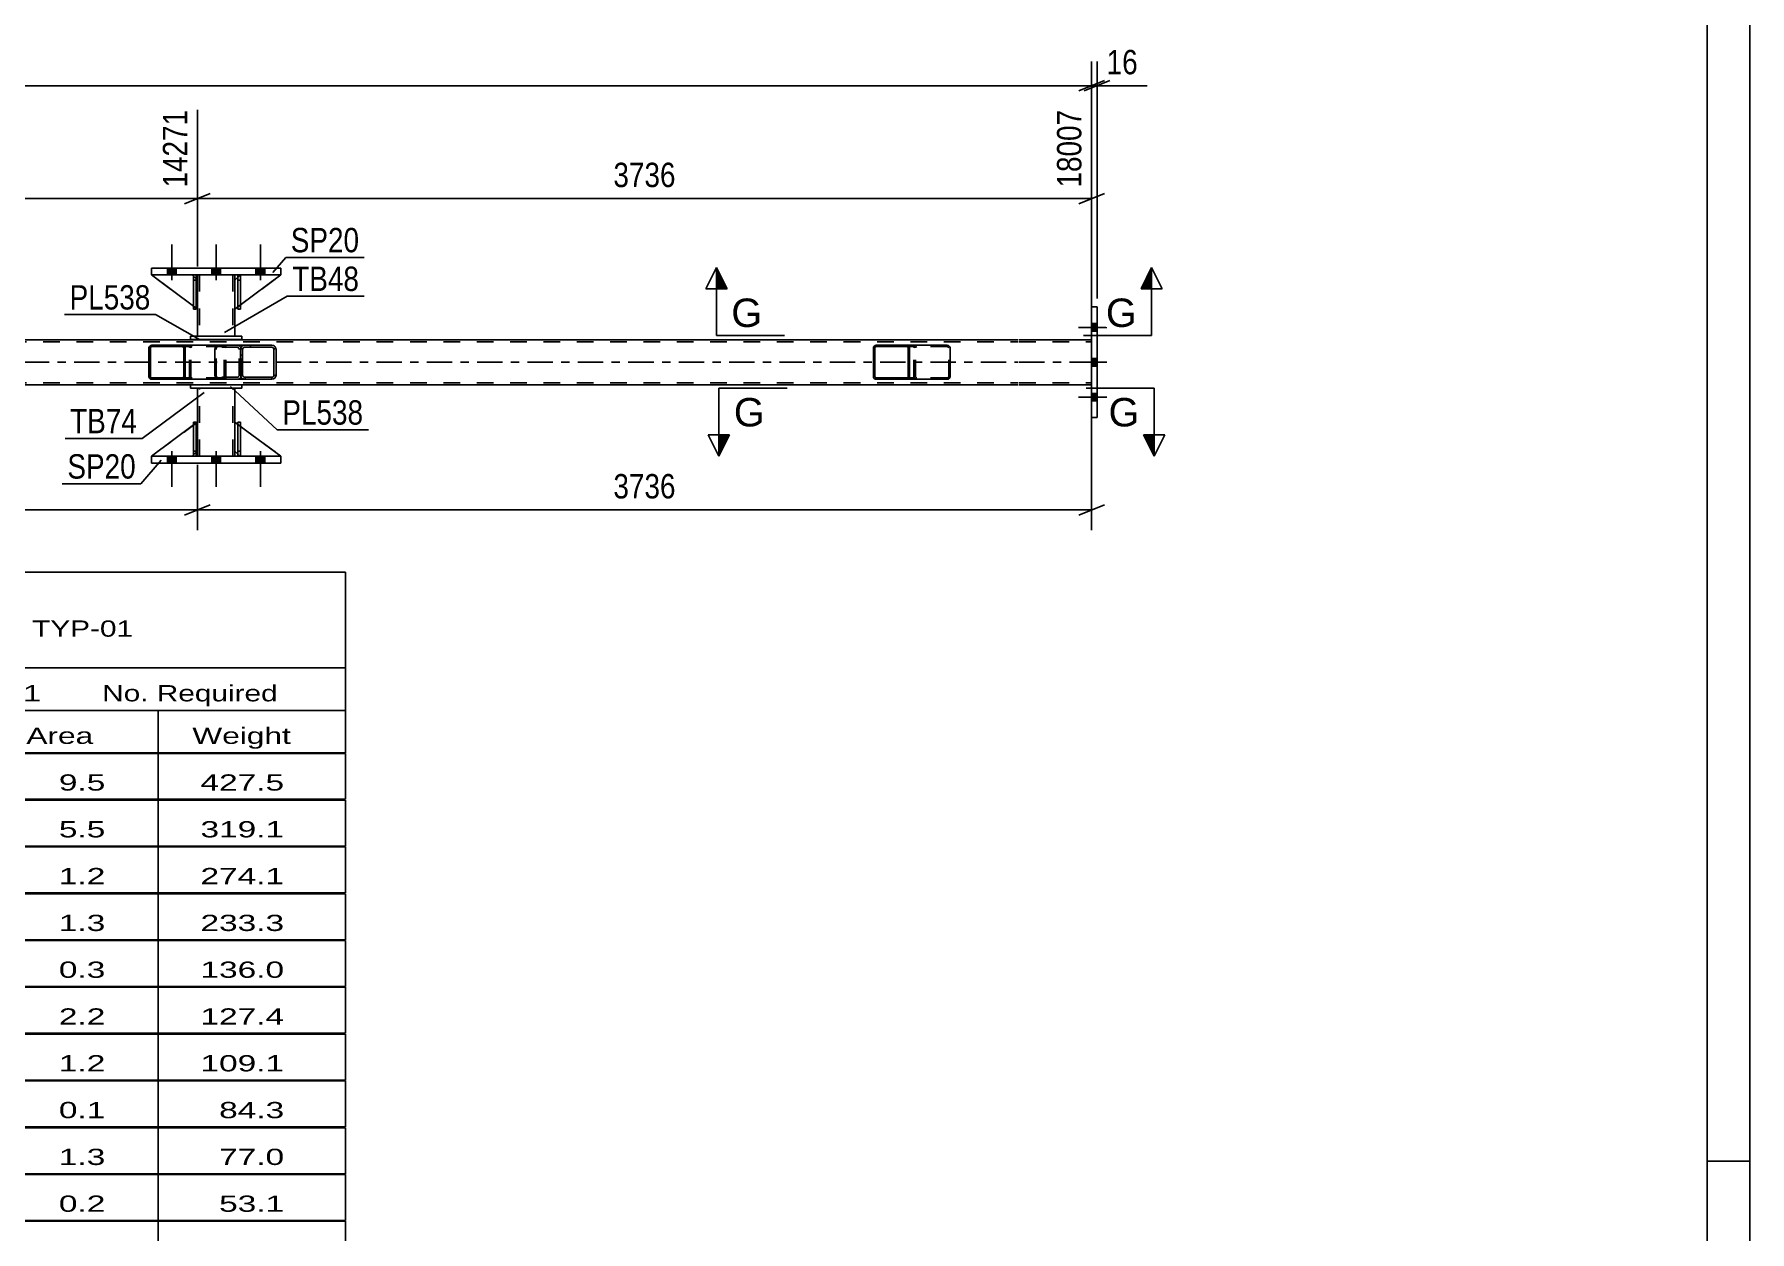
# Model space of a CAD drawing. Header units: millimetres. Extents: x -598 to 243, y -441 to 153.
# Drawn here: x 41.5 to 243, y -300.3 to -159.6 of the extents above; entities that cross this region are included whole.
import ezdxf

# ---------------------------------------------------------------- set-up
doc = ezdxf.new("R2010")
doc.units = ezdxf.units.MM
doc.linetypes.add('DXK_LINE_DOT2', pattern=[3.9198, 1.9599, -1.9599])
doc.linetypes.add('DXK_LINE_DOT3', pattern=[5.9187, 2.979, -0.9799, 0.9799, -0.9799])
doc.styles.add('Arial', font='ARIAL.TTF', dxfattribs={"height": 0.2})
doc.styles.add('Arial Narrow', font='ARIALN.TTF', dxfattribs={"height": 0.2})

# ---------------------------------------------------------------- blocks, each defined once
blk = doc.blocks.new('Unknown-318889849-1133')
at = {"color": 5, "linetype": 'Continuous'}
for p, q in [((243.02, -441.01), (243.02, 152.99)), ((238.02, -436.01), (238.02, 147.99)), ((243.02, -292.01), (238.02, -292.01))]:
    blk.add_line(p, q, dxfattribs=at)
blk = doc.blocks.new('Bolt-318889849-4606 - 4537')
at = {"linetype": 'Continuous'}
for points in [[(58.14, -209.14), (57.1, -209.14), (57.1, -209.94), (58.14, -209.94)], [(58.14, -209.14), (57.1, -209.14), (57.1, -209.94), (58.14, -209.94)], [(58.14, -209.14), (57.1, -209.14), (57.1, -209.94), (58.14, -209.94)], [(63.34, -209.14), (62.3, -209.14), (62.3, -209.94), (63.34, -209.94)], [(63.34, -209.14), (62.3, -209.14), (62.3, -209.94), (63.34, -209.94)], [(68.54, -209.14), (67.5, -209.14), (67.5, -209.94), (68.54, -209.94)], [(68.54, -209.14), (67.5, -209.14), (67.5, -209.94), (68.54, -209.94)], [(68.54, -209.14), (67.5, -209.14), (67.5, -209.94), (68.54, -209.94)]]:
    blk.add_hatch(color=1, dxfattribs=at).paths.add_polyline_path(points)
at = {"color": 1, "linetype": 'Continuous'}
for p, q in [((57.1, -209.14), (57.1, -209.94)), ((57.1, -209.14), (57.1, -209.94)), ((57.1, -209.14), (57.1, -209.94)), ((57.62, -208.54), (57.62, -212.74)), ((57.62, -208.54), (57.62, -212.74)), ((57.62, -208.54), (57.62, -212.74)), ((58.14, -209.14), (58.14, -209.94)), ((58.14, -209.14), (58.14, -209.94)), ((58.14, -209.14), (58.14, -209.94)), ((62.3, -209.14), (62.3, -209.94)), ((62.3, -209.14), (62.3, -209.94)), ((62.82, -208.54), (62.82, -212.74)), ((62.82, -208.54), (62.82, -212.74)), ((63.34, -209.14), (63.34, -209.94)), ((63.34, -209.14), (63.34, -209.94)), ((67.5, -209.14), (67.5, -209.94)), ((67.5, -209.14), (67.5, -209.94)), ((67.5, -209.14), (67.5, -209.94)), ((68.02, -208.54), (68.02, -212.74)), ((68.02, -208.54), (68.02, -212.74)), ((68.02, -208.54), (68.02, -212.74)), ((68.54, -209.14), (68.54, -209.94)), ((68.54, -209.14), (68.54, -209.94)), ((68.54, -209.14), (68.54, -209.94))]:
    blk.add_line(p, q, dxfattribs=at)
blk = doc.blocks.new('Part-318889849-4748 - 4537')
at = {"color": 7, "linetype": 'DXK_LINE_DOT2'}
for p, q in [((60.17, -205.14), (60.49, -205.14)), ((60.17, -208.54), (60.17, -205.14)), ((60.17, -205.14), (60.17, -209.14)), ((60.49, -205.14), (60.49, -208.54)), ((60.49, -209.14), (60.49, -205.23)), ((60.49, -208.54), (60.17, -208.54)), ((60.17, -209.14), (60.17, -208.54)), ((60.49, -209.14), (60.17, -209.14)), ((60.49, -208.54), (60.49, -209.14)), ((60.49, -209.14), (60.49, -209.14))]:
    blk.add_line(p, q, dxfattribs=at)
blk = doc.blocks.new('Part-318889849-4711 - 4537')
at = {"color": 7, "linetype": 'DXK_LINE_DOT2'}
for p, q in [((65.37, -188.44), (65.37, -187.84)), ((65.37, -187.84), (65.37, -187.84)), ((65.37, -187.84), (65.37, -191.84)), ((65.69, -187.84), (65.37, -187.84)), ((65.37, -191.84), (65.37, -188.44)), ((65.37, -188.44), (65.69, -188.44)), ((65.69, -188.44), (65.69, -187.84)), ((65.69, -191.84), (65.69, -187.84)), ((65.69, -188.44), (65.69, -191.84)), ((65.37, -191.84), (65.69, -191.84))]:
    blk.add_line(p, q, dxfattribs=at)
blk = doc.blocks.new('Part-318889849-4666 - 4537')
at = {"color": 7, "linetype": 'DXK_LINE_DOT2'}
for p, q in [((65.02, -208.54), (65.02, -205.14)), ((65.02, -205.14), (70.42, -209.14)), ((65.62, -209.14), (65.02, -208.54)), ((70.42, -209.14), (65.62, -209.14))]:
    blk.add_line(p, q, dxfattribs=at)
blk = doc.blocks.new('Bolt-318889849-4607 - 4537')
at = {"linetype": 'Continuous'}
for points in [[(57.1, -187.84), (58.14, -187.84), (58.14, -187.04), (57.1, -187.04)], [(57.1, -187.84), (58.14, -187.84), (58.14, -187.04), (57.1, -187.04)], [(57.1, -187.84), (58.14, -187.84), (58.14, -187.04), (57.1, -187.04)], [(62.3, -187.84), (63.34, -187.84), (63.34, -187.04), (62.3, -187.04)], [(62.3, -187.84), (63.34, -187.84), (63.34, -187.04), (62.3, -187.04)], [(67.5, -187.84), (68.54, -187.84), (68.54, -187.04), (67.5, -187.04)], [(67.5, -187.84), (68.54, -187.84), (68.54, -187.04), (67.5, -187.04)], [(67.5, -187.84), (68.54, -187.84), (68.54, -187.04), (67.5, -187.04)]]:
    blk.add_hatch(color=1, dxfattribs=at).paths.add_polyline_path(points)
at = {"color": 1, "linetype": 'Continuous'}
for p, q in [((57.62, -188.44), (57.62, -184.24)), ((57.62, -188.44), (57.62, -184.24)), ((57.62, -188.44), (57.62, -184.24)), ((62.82, -188.44), (62.82, -184.24)), ((62.82, -188.44), (62.82, -184.24)), ((68.02, -188.44), (68.02, -184.24)), ((68.02, -188.44), (68.02, -184.24)), ((68.02, -188.44), (68.02, -184.24)), ((57.1, -187.84), (57.1, -187.04)), ((57.1, -187.84), (57.1, -187.04)), ((57.1, -187.84), (57.1, -187.04)), ((58.14, -187.84), (58.14, -187.04)), ((58.14, -187.84), (58.14, -187.04)), ((58.14, -187.84), (58.14, -187.04)), ((62.3, -187.84), (62.3, -187.04)), ((62.3, -187.84), (62.3, -187.04)), ((63.34, -187.84), (63.34, -187.04)), ((63.34, -187.84), (63.34, -187.04)), ((67.5, -187.84), (67.5, -187.04)), ((67.5, -187.84), (67.5, -187.04)), ((67.5, -187.84), (67.5, -187.04)), ((68.54, -187.84), (68.54, -187.04)), ((68.54, -187.84), (68.54, -187.04)), ((68.54, -187.84), (68.54, -187.04))]:
    blk.add_line(p, q, dxfattribs=at)
blk = doc.blocks.new('Part-318889849-4673 - 4537')
at = {"color": 7, "linetype": 'DXK_LINE_DOT2'}
for p, q in [((65.69, -205.14), (65.37, -205.14)), ((65.37, -208.54), (65.37, -205.14)), ((65.37, -205.14), (65.37, -209.14)), ((65.69, -205.14), (65.69, -208.54)), ((65.69, -209.14), (65.69, -205.14)), ((65.69, -208.54), (65.37, -208.54)), ((65.37, -209.14), (65.37, -208.54)), ((65.69, -209.14), (65.37, -209.14)), ((65.69, -208.54), (65.69, -209.14)), ((65.69, -209.14), (65.69, -209.14))]:
    blk.add_line(p, q, dxfattribs=at)
blk = doc.blocks.new('Bolt-318889849-4612 - 4537')
at = {"linetype": 'Continuous'}
for points in [[(166.33, -194.44), (166.33, -193.56), (165.69, -193.56), (165.69, -194.44)], [(166.33, -194.44), (166.33, -193.56), (165.69, -193.56), (165.69, -194.44)], [(166.33, -194.44), (166.33, -193.56), (165.69, -193.56), (165.69, -194.44)], [(166.33, -198.54), (166.33, -197.66), (165.69, -197.66), (165.69, -198.54)], [(166.33, -198.54), (166.33, -197.66), (165.69, -197.66), (165.69, -198.54)], [(166.33, -202.64), (166.33, -201.76), (165.69, -201.76), (165.69, -202.64)], [(166.33, -202.64), (166.33, -201.76), (165.69, -201.76), (165.69, -202.64)], [(166.33, -202.64), (166.33, -201.76), (165.69, -201.76), (165.69, -202.64)]]:
    blk.add_hatch(color=1, dxfattribs=at).paths.add_polyline_path(points)
at = {"color": 1, "linetype": 'Continuous'}
for p, q in [((167.49, -194), (164.17, -194)), ((167.49, -194), (164.17, -194)), ((167.49, -194), (164.17, -194)), ((166.33, -193.56), (165.69, -193.56)), ((166.33, -193.56), (165.69, -193.56)), ((166.33, -193.56), (165.69, -193.56)), ((166.33, -194.44), (165.69, -194.44)), ((166.33, -194.44), (165.69, -194.44)), ((166.33, -194.44), (165.69, -194.44)), ((167.49, -198.1), (164.17, -198.1)), ((167.49, -198.1), (164.17, -198.1)), ((166.33, -197.66), (165.69, -197.66)), ((166.33, -197.66), (165.69, -197.66)), ((166.33, -198.54), (165.69, -198.54)), ((166.33, -198.54), (165.69, -198.54)), ((167.49, -202.2), (164.17, -202.2)), ((167.49, -202.2), (164.17, -202.2)), ((167.49, -202.2), (164.17, -202.2)), ((166.33, -201.76), (165.69, -201.76)), ((166.33, -201.76), (165.69, -201.76)), ((166.33, -201.76), (165.69, -201.76)), ((166.33, -202.64), (165.69, -202.64)), ((166.33, -202.64), (165.69, -202.64)), ((166.33, -202.64), (165.69, -202.64))]:
    blk.add_line(p, q, dxfattribs=at)
blk = doc.blocks.new('Part-318889849-4617 - 4537')
at = {"color": 2, "linetype": 'Continuous'}
for p, q in [((-510.21, -195.46), (157.07, -195.46)), ((157.17, -195.46), (165.69, -195.46)), ((-104.45, -200.74), (59.82, -200.74)), ((157.07, -200.74), (65.82, -200.74)), ((165.69, -200.74), (157.17, -200.74))]:
    blk.add_line(p, q, dxfattribs=at)
at = {"color": 7, "linetype": 'DXK_LINE_DOT2'}
for p, q in [((165.69, -195.46), (165.69, -200.74)), ((-510.21, -195.7), (157.07, -195.7)), ((157.17, -195.7), (165.69, -195.7)), ((-510.21, -200.5), (157.07, -200.5)), ((157.07, -200.74), (59.82, -200.74)), ((59.82, -200.74), (65.82, -200.74)), ((157.17, -200.5), (165.69, -200.5)), ((165.69, -200.74), (157.17, -200.74))]:
    blk.add_line(p, q, dxfattribs=at)
at = {"color": 7, "linetype": 'DXK_LINE_DOT3'}
for p, q in [((-510.21, -198.1), (157.07, -198.1)), ((157.17, -198.1), (165.69, -198.1))]:
    blk.add_line(p, q, dxfattribs=at)
blk = doc.blocks.new('Part-318889849-4746 - 4537')
at = {"color": 2, "linetype": 'Continuous'}
for p, q in [((60.17, -209.14), (60.17, -205.14)), ((60.17, -205.14), (60.49, -205.14)), ((60.49, -209.14), (60.49, -205.14)), ((60.17, -209.14), (60.17, -209.14)), ((60.49, -209.14), (60.17, -209.14))]:
    blk.add_line(p, q, dxfattribs=at)
at = {"color": 7, "linetype": 'DXK_LINE_DOT2'}
for p, q in [((60.17, -205.14), (60.17, -208.54)), ((60.49, -208.54), (60.49, -205.14)), ((60.17, -208.54), (60.17, -209.14)), ((60.17, -208.54), (60.49, -208.54)), ((60.49, -209.14), (60.49, -208.54)), ((60.49, -209.14), (60.49, -209.14))]:
    blk.add_line(p, q, dxfattribs=at)
blk = doc.blocks.new('Part-318889849-4660 - 4537')
at = {"color": 2, "linetype": 'Continuous'}
for p, q in [((55.22, -209.94), (55.22, -209.14)), ((70.42, -209.14), (55.22, -209.14)), ((70.42, -209.94), (70.42, -209.14)), ((55.22, -209.94), (70.42, -209.94))]:
    blk.add_line(p, q, dxfattribs=at)
at = {"color": 7, "linetype": 'DXK_LINE_DOT2'}
for p, q in [((55.22, -209.94), (55.22, -209.14)), ((70.42, -209.94), (70.42, -209.14))]:
    blk.add_line(p, q, dxfattribs=at)
blk = doc.blocks.new('Part-318889849-4665 - 4537')
at = {"color": 2, "linetype": 'Continuous'}
for p, q in [((55.22, -187.84), (55.22, -187.04)), ((70.42, -187.04), (55.22, -187.04)), ((70.42, -187.84), (70.42, -187.04)), ((70.42, -187.84), (55.22, -187.84))]:
    blk.add_line(p, q, dxfattribs=at)
at = {"color": 7, "linetype": 'DXK_LINE_DOT2'}
for p, q in [((55.22, -187.84), (55.22, -187.04)), ((70.42, -187.84), (70.42, -187.04))]:
    blk.add_line(p, q, dxfattribs=at)
blk = doc.blocks.new('Part-318889849-4731 - 4537')
at = {"color": 2, "linetype": 'Continuous'}
for p, q in [((65.82, -195.04), (59.82, -195.04)), ((59.82, -195.04), (59.82, -195.44)), ((65.82, -195.44), (59.82, -195.44)), ((65.82, -195.04), (65.82, -195.44))]:
    blk.add_line(p, q, dxfattribs=at)
blk = doc.blocks.new('Part-318889849-4667 - 4537')
at = {"color": 2, "linetype": 'Continuous'}
for p, q in [((65.02, -208.54), (65.02, -205.14)), ((65.37, -205.4), (65.02, -205.14)), ((70.42, -209.14), (65.69, -205.64)), ((65.37, -208.89), (65.02, -208.54))]:
    blk.add_line(p, q, dxfattribs=at)
at = {"color": 7, "linetype": 'DXK_LINE_DOT2'}
for p, q in [((65.69, -205.64), (65.37, -205.4)), ((65.62, -209.14), (65.37, -208.89)), ((70.42, -209.14), (65.62, -209.14)), ((70.42, -209.14), (70.42, -209.14)), ((70.42, -209.14), (70.42, -209.14))]:
    blk.add_line(p, q, dxfattribs=at)
blk = doc.blocks.new('Part-318889849-4668 - 4537')
at = {"color": 7, "linetype": 'DXK_LINE_DOT2'}
for p, q in [((60.62, -205.14), (55.22, -209.14)), ((60.62, -208.54), (60.62, -205.14)), ((60.62, -205.14), (60.62, -208.54)), ((55.22, -209.14), (60.02, -209.14)), ((60.02, -209.14), (60.62, -208.54)), ((60.62, -208.54), (60.02, -209.14)), ((60.62, -208.54), (60.62, -208.54))]:
    blk.add_line(p, q, dxfattribs=at)
blk = doc.blocks.new('Part-318889849-4669 - 4537')
at = {"color": 2, "linetype": 'Continuous'}
for p, q in [((60.17, -205.47), (55.22, -209.14)), ((60.62, -205.14), (60.49, -205.23)), ((60.62, -208.54), (60.62, -205.14)), ((60.17, -208.98), (60.02, -209.14)), ((60.62, -208.54), (60.49, -208.66)), ((60.62, -208.54), (60.62, -208.54))]:
    blk.add_line(p, q, dxfattribs=at)
at = {"color": 7, "linetype": 'DXK_LINE_DOT2'}
for p, q in [((60.49, -205.23), (60.17, -205.47)), ((60.62, -208.54), (60.62, -205.14)), ((55.22, -209.14), (60.02, -209.14)), ((60.62, -208.54), (60.02, -209.14)), ((60.49, -208.66), (60.17, -208.98))]:
    blk.add_line(p, q, dxfattribs=at)
blk = doc.blocks.new('Part-318889849-4671 - 4537')
at = {"color": 2, "linetype": 'Continuous'}
for p, q in [((65.37, -209.14), (65.37, -205.14)), ((65.37, -205.14), (65.69, -205.14)), ((65.69, -209.14), (65.69, -205.14)), ((65.37, -209.14), (65.37, -209.14)), ((65.69, -209.14), (65.37, -209.14))]:
    blk.add_line(p, q, dxfattribs=at)
at = {"color": 7, "linetype": 'DXK_LINE_DOT2'}
for p, q in [((65.37, -205.14), (65.37, -208.54)), ((65.69, -208.54), (65.69, -205.14)), ((65.37, -208.54), (65.37, -209.14)), ((65.37, -208.54), (65.69, -208.54)), ((65.69, -209.14), (65.69, -208.54)), ((65.69, -209.14), (65.69, -209.14))]:
    blk.add_line(p, q, dxfattribs=at)
blk = doc.blocks.new('Part-318889849-4688 - 4537')
at = {"color": 2, "linetype": 'Continuous'}
for p, q in [((60.62, -205.14), (60.62, -201.14)), ((65.02, -205.14), (65.02, -201.14)), ((60.62, -209.14), (60.62, -208.54)), ((65.02, -209.14), (65.02, -208.54))]:
    blk.add_line(p, q, dxfattribs=at)
at = {"color": 7, "linetype": 'DXK_LINE_DOT2'}
for p, q in [((65.02, -201.14), (60.62, -201.14)), ((60.86, -209.14), (60.86, -201.14)), ((64.78, -209.14), (64.78, -201.14)), ((60.62, -208.54), (60.62, -205.14)), ((65.02, -208.54), (65.02, -205.14)), ((60.62, -209.14), (65.02, -209.14))]:
    blk.add_line(p, q, dxfattribs=at)
blk = doc.blocks.new('Part-318889849-4703 - 4537')
at = {"color": 2, "linetype": 'Continuous'}
for p, q in [((59.82, -200.74), (65.82, -200.74)), ((59.82, -201.14), (59.82, -200.74)), ((65.82, -201.14), (59.82, -201.14)), ((65.82, -200.74), (65.82, -201.14))]:
    blk.add_line(p, q, dxfattribs=at)
blk = doc.blocks.new('Part-318889849-4704 - 4537')
at = {"color": 7, "linetype": 'DXK_LINE_DOT2'}
for p, q in [((65.62, -187.84), (65.02, -188.44)), ((65.02, -191.84), (70.42, -187.84)), ((65.02, -188.44), (65.02, -191.84)), ((70.42, -187.84), (65.62, -187.84))]:
    blk.add_line(p, q, dxfattribs=at)
blk = doc.blocks.new('Part-318889849-4705 - 4537')
at = {"color": 2, "linetype": 'Continuous'}
for p, q in [((65.37, -188.08), (65.02, -188.44)), ((65.02, -188.44), (65.02, -191.84)), ((70.42, -187.84), (65.69, -191.34)), ((65.37, -191.57), (65.02, -191.84))]:
    blk.add_line(p, q, dxfattribs=at)
at = {"color": 7, "linetype": 'DXK_LINE_DOT2'}
for p, q in [((65.62, -187.84), (65.37, -188.08)), ((70.42, -187.84), (65.62, -187.84)), ((65.69, -191.34), (65.37, -191.57))]:
    blk.add_line(p, q, dxfattribs=at)
blk = doc.blocks.new('Part-318889849-4706 - 4537')
at = {"color": 7, "linetype": 'DXK_LINE_DOT2'}
for p, q in [((60.62, -191.84), (55.22, -187.84)), ((55.22, -187.84), (60.02, -187.84)), ((60.02, -187.84), (60.62, -188.44)), ((60.62, -188.44), (60.02, -187.84)), ((60.62, -188.44), (60.62, -191.84)), ((60.62, -188.44), (60.62, -188.44)), ((60.62, -188.44), (60.62, -191.84))]:
    blk.add_line(p, q, dxfattribs=at)
blk = doc.blocks.new('Part-318889849-4707 - 4537')
at = {"color": 2, "linetype": 'Continuous'}
for p, q in [((60.17, -191.5), (55.22, -187.84)), ((60.17, -187.99), (60.02, -187.84)), ((60.62, -188.44), (60.49, -188.31)), ((60.62, -188.44), (60.62, -188.44)), ((60.62, -191.84), (60.62, -188.44)), ((60.49, -191.74), (60.62, -191.84)), ((60.62, -191.84), (60.62, -191.84))]:
    blk.add_line(p, q, dxfattribs=at)
at = {"color": 7, "linetype": 'DXK_LINE_DOT2'}
for p, q in [((60.02, -187.84), (55.22, -187.84)), ((60.02, -187.84), (60.62, -188.44)), ((60.49, -188.31), (60.17, -187.99)), ((60.62, -188.44), (60.62, -191.84)), ((60.49, -191.74), (60.17, -191.5))]:
    blk.add_line(p, q, dxfattribs=at)
blk = doc.blocks.new('Part-318889849-4709 - 4537')
at = {"color": 2, "linetype": 'Continuous'}
for p, q in [((65.69, -187.84), (65.37, -187.84)), ((65.37, -187.84), (65.37, -191.84)), ((65.69, -187.84), (65.69, -187.84)), ((65.69, -187.84), (65.69, -191.84)), ((65.69, -191.84), (65.37, -191.84))]:
    blk.add_line(p, q, dxfattribs=at)
at = {"color": 7, "linetype": 'DXK_LINE_DOT2'}
for p, q in [((65.37, -188.44), (65.37, -187.84)), ((65.69, -188.44), (65.37, -188.44)), ((65.37, -188.44), (65.37, -191.84)), ((65.69, -188.44), (65.69, -187.84)), ((65.69, -187.84), (65.69, -187.84)), ((65.69, -191.84), (65.69, -188.44))]:
    blk.add_line(p, q, dxfattribs=at)
blk = doc.blocks.new('Part-318889849-4726 - 4537')
at = {"color": 2, "linetype": 'Continuous'}
for p, q in [((60.62, -187.84), (60.62, -188.44)), ((65.02, -187.84), (65.02, -188.44)), ((60.62, -191.84), (60.62, -195.04)), ((65.02, -191.84), (65.02, -195.04))]:
    blk.add_line(p, q, dxfattribs=at)
at = {"color": 7, "linetype": 'DXK_LINE_DOT2'}
for p, q in [((65.02, -187.84), (60.62, -187.84)), ((60.62, -188.44), (60.62, -191.84)), ((60.86, -187.84), (60.86, -195.04)), ((64.78, -187.84), (64.78, -195.04)), ((65.02, -188.44), (65.02, -191.84)), ((65.02, -195.04), (60.62, -195.04))]:
    blk.add_line(p, q, dxfattribs=at)
blk = doc.blocks.new('Part-318889849-4764 - 4537')
at = {"color": 2, "linetype": 'Continuous'}
for p, q in [((60.49, -187.84), (60.17, -187.84)), ((60.17, -187.84), (60.17, -191.84)), ((60.49, -187.84), (60.49, -187.84)), ((60.49, -187.84), (60.49, -191.84)), ((60.49, -191.84), (60.17, -191.84))]:
    blk.add_line(p, q, dxfattribs=at)
at = {"color": 7, "linetype": 'DXK_LINE_DOT2'}
for p, q in [((60.17, -188.44), (60.17, -187.84)), ((60.49, -188.44), (60.17, -188.44)), ((60.17, -188.44), (60.17, -191.84)), ((60.49, -188.44), (60.49, -187.84)), ((60.49, -187.84), (60.49, -187.84)), ((60.49, -191.84), (60.49, -188.44))]:
    blk.add_line(p, q, dxfattribs=at)
blk = doc.blocks.new('Part-318889849-4766 - 4537')
at = {"color": 7, "linetype": 'DXK_LINE_DOT2'}
for p, q in [((60.17, -188.44), (60.17, -187.84)), ((60.17, -187.84), (60.17, -187.84)), ((60.17, -187.84), (60.17, -191.84)), ((60.49, -187.84), (60.17, -187.84)), ((60.17, -191.84), (60.17, -188.44)), ((60.17, -188.44), (60.49, -188.44)), ((60.49, -188.44), (60.49, -187.84)), ((60.49, -191.84), (60.49, -187.84)), ((60.49, -188.44), (60.49, -191.84)), ((60.17, -191.84), (60.49, -191.84))]:
    blk.add_line(p, q, dxfattribs=at)
blk = doc.blocks.new('Part-318889849-4828 - 4537')
at = {"color": 2, "linetype": 'Continuous'}
for p, q in [((166.33, -191.6), (165.69, -191.6)), ((165.69, -191.6), (165.69, -204.6)), ((166.33, -191.6), (166.33, -204.6)), ((166.33, -204.6), (165.69, -204.6))]:
    blk.add_line(p, q, dxfattribs=at)
blk = doc.blocks.new('Part-318889849-4834 - 4537')
at = {"linetype": 'Continuous'}
h = blk.add_hatch(dxfattribs=at)
h.set_pattern_fill('', scale=0.7, style=0, pattern_type=0)
h.set_pattern_definition([(45, (69.8197, -196.3921), (-1.57154, 1.57154), [])])
h.paths.add_polyline_path([(69.86, -196.58), (69.82, -196.39), (69.71, -196.24), (69.55, -196.13), (69.36, -196.1), (66.17, -196.1), (65.98, -196.13), (65.82, -196.24), (65.71, -196.39), (65.67, -196.58), (65.67, -199.62), (65.71, -199.8), (65.82, -199.96), (65.98, -200.06), (66.17, -200.1), (69.36, -200.1), (69.55, -200.06), (69.71, -199.96), (69.82, -199.8), (69.86, -199.62)])
h.paths.add_polyline_path([(69.59, -199.71), (69.53, -199.79), (69.45, -199.84), (69.36, -199.86), (66.17, -199.86), (66.07, -199.84), (65.99, -199.79), (65.94, -199.71), (65.92, -199.62), (65.92, -196.58), (65.94, -196.48), (65.99, -196.41), (66.07, -196.35), (66.17, -196.34), (69.36, -196.34), (69.45, -196.35), (69.53, -196.41), (69.59, -196.48), (69.61, -196.58), (69.61, -199.62)])
at = {"color": 2, "linetype": 'Continuous'}
for p, q in [((62.67, -196.58), (62.69, -196.39)), ((62.67, -199.62), (62.67, -196.58)), ((62.69, -196.39), (62.75, -196.24)), ((62.75, -196.24), (62.84, -196.13)), ((62.84, -196.13), (62.94, -196.1)), ((66.17, -196.1), (62.94, -196.1)), ((65.71, -196.39), (65.67, -196.58)), ((65.67, -199.62), (65.67, -196.58)), ((65.92, -196.58), (65.94, -196.48)), ((65.92, -199.62), (65.92, -196.58)), ((65.94, -196.48), (65.99, -196.41)), ((66.17, -196.1), (65.98, -196.13)), ((65.99, -196.41), (66.07, -196.35)), ((66.07, -196.35), (66.17, -196.34)), ((66.17, -196.1), (69.36, -196.1)), ((66.17, -196.34), (69.36, -196.34)), ((69.55, -196.13), (69.36, -196.1)), ((69.36, -196.34), (69.45, -196.35)), ((69.45, -196.35), (69.53, -196.41)), ((69.53, -196.41), (69.59, -196.48)), ((69.59, -196.48), (69.61, -196.58)), ((69.61, -199.62), (69.61, -196.58)), ((69.86, -196.58), (69.82, -196.39)), ((69.86, -199.62), (69.86, -196.58)), ((62.69, -199.8), (62.67, -199.62)), ((62.75, -199.96), (62.69, -199.8)), ((62.84, -200.06), (62.75, -199.96)), ((62.94, -200.1), (62.84, -200.06)), ((66.17, -200.1), (62.94, -200.1)), ((65.67, -199.62), (65.71, -199.8)), ((65.94, -199.71), (65.92, -199.62)), ((65.99, -199.79), (65.94, -199.71)), ((65.98, -200.06), (66.17, -200.1)), ((66.07, -199.84), (65.99, -199.79)), ((66.17, -199.86), (66.07, -199.84)), ((66.17, -199.86), (69.36, -199.86)), ((66.17, -200.1), (69.36, -200.1)), ((69.45, -199.84), (69.36, -199.86)), ((69.36, -200.1), (69.55, -200.06)), ((69.53, -199.79), (69.45, -199.84)), ((69.59, -199.71), (69.53, -199.79)), ((69.61, -199.62), (69.59, -199.71)), ((69.82, -199.8), (69.86, -199.62))]:
    blk.add_line(p, q, dxfattribs=at)
at = {"color": 7, "linetype": 'DXK_LINE_DOT2'}
for p, q in [((62.82, -196.48), (62.81, -196.58)), ((62.81, -199.62), (62.81, -196.58)), ((62.85, -196.41), (62.82, -196.48)), ((62.89, -196.35), (62.85, -196.41)), ((62.94, -196.34), (62.89, -196.35)), ((69.36, -196.34), (62.94, -196.34)), ((63.94, -196.34), (63.94, -196.1)), ((65.28, -196.1), (65.47, -196.13)), ((65.37, -196.35), (65.28, -196.34)), ((65.46, -196.41), (65.37, -196.35)), ((65.51, -196.48), (65.46, -196.41)), ((65.53, -196.58), (65.51, -196.48)), ((65.53, -199.62), (65.53, -196.58)), ((65.74, -196.39), (65.78, -196.58)), ((65.78, -199.62), (65.78, -196.58)), ((69.36, -196.1), (66.17, -196.1)), ((62.81, -199.62), (62.82, -199.71)), ((62.82, -199.71), (62.85, -199.79)), ((62.85, -199.79), (62.89, -199.84)), ((62.89, -199.84), (62.94, -199.86)), ((69.36, -199.86), (62.94, -199.86)), ((63.94, -200.1), (63.94, -199.86)), ((65.28, -199.86), (65.37, -199.84)), ((65.47, -200.06), (65.28, -200.1)), ((65.37, -199.84), (65.46, -199.79)), ((65.46, -199.79), (65.51, -199.71)), ((65.51, -199.71), (65.53, -199.62)), ((65.78, -199.62), (65.74, -199.8)), ((69.36, -200.1), (66.17, -200.1))]:
    blk.add_line(p, q, dxfattribs=at)
for centre, start, end in [((65.29, -196.59), 23.8494, 68.8059), ((65.29, -199.6), 291.1941, 336.1506)]:
    blk.add_arc(centre, 0.492, start, end, dxfattribs=at)
at = {"color": 2, "linetype": 'Continuous'}
for centre, start, end in [((66.16, -196.59), 111.1941, 156.1506), ((69.37, -196.59), 23.8494, 68.8059), ((66.16, -199.6), 203.8494, 248.8059), ((69.37, -199.6), 291.1941, 336.1506)]:
    blk.add_arc(centre, 0.492, start, end, dxfattribs=at)
blk = doc.blocks.new('Part-318889849-4839 - 4537')
at = {"linetype": 'Continuous'}
h = blk.add_hatch(dxfattribs=at)
h.set_pattern_fill('', scale=0.7, style=0, pattern_type=0)
h.set_pattern_definition([(45, (144.2849, -196.2933), (-1.57154, 1.57154), [])])
h.paths.add_polyline_path([(144.31, -196.42), (144.28, -196.29), (144.21, -196.19), (144.1, -196.12), (143.97, -196.1), (140.39, -196.1), (140.26, -196.12), (140.15, -196.19), (140.08, -196.29), (140.05, -196.42), (140.05, -199.78), (140.08, -199.9), (140.15, -200), (140.26, -200.07), (140.39, -200.1), (143.97, -200.1), (144.1, -200.07), (144.21, -200), (144.28, -199.9), (144.31, -199.78)])
h.paths.add_polyline_path([(144.13, -199.84), (144.09, -199.89), (144.04, -199.92), (143.97, -199.94), (140.39, -199.94), (140.33, -199.92), (140.27, -199.89), (140.24, -199.84), (140.22, -199.78), (140.22, -196.42), (140.24, -196.35), (140.27, -196.3), (140.33, -196.27), (140.39, -196.26), (143.97, -196.26), (144.04, -196.27), (144.09, -196.3), (144.13, -196.35), (144.14, -196.42), (144.14, -199.78)])
at = {"color": 2, "linetype": 'Continuous'}
for p, q in [((140.08, -196.29), (140.05, -196.42)), ((140.05, -199.78), (140.05, -196.42)), ((140.22, -196.42), (140.24, -196.35)), ((140.22, -199.78), (140.22, -196.42)), ((140.24, -196.35), (140.27, -196.3)), ((140.39, -196.1), (140.26, -196.12)), ((140.27, -196.3), (140.33, -196.27)), ((140.33, -196.27), (140.39, -196.26)), ((140.39, -196.1), (143.97, -196.1)), ((140.39, -196.26), (143.97, -196.26)), ((148.73, -196.1), (143.97, -196.1)), ((144.1, -196.12), (143.97, -196.1)), ((143.97, -196.26), (144.04, -196.27)), ((144.04, -196.27), (144.09, -196.3)), ((144.09, -196.3), (144.13, -196.35)), ((144.13, -196.35), (144.14, -196.42)), ((144.14, -199.78), (144.14, -196.42)), ((144.31, -196.42), (144.28, -196.29)), ((144.31, -199.78), (144.31, -196.42)), ((148.73, -196.1), (148.86, -196.12)), ((149.04, -196.29), (149.07, -196.42)), ((149.07, -199.78), (149.07, -196.42)), ((140.05, -199.78), (140.08, -199.9)), ((140.24, -199.84), (140.22, -199.78)), ((140.27, -199.89), (140.24, -199.84)), ((140.26, -200.07), (140.39, -200.1)), ((140.33, -199.92), (140.27, -199.89)), ((140.39, -199.94), (140.33, -199.92)), ((140.39, -199.94), (143.97, -199.94)), ((140.39, -200.1), (143.97, -200.1)), ((144.04, -199.92), (143.97, -199.94)), ((143.97, -200.1), (144.1, -200.07)), ((148.73, -200.1), (143.97, -200.1)), ((144.09, -199.89), (144.04, -199.92)), ((144.13, -199.84), (144.09, -199.89)), ((144.14, -199.78), (144.13, -199.84)), ((144.28, -199.9), (144.31, -199.78)), ((148.86, -200.07), (148.73, -200.1)), ((149.07, -199.78), (149.04, -199.9))]:
    blk.add_line(p, q, dxfattribs=at)
at = {"color": 7, "linetype": 'DXK_LINE_DOT2'}
for p, q in [((143.97, -196.1), (140.39, -196.1)), ((148.73, -196.26), (140.39, -196.26)), ((144.81, -196.42), (144.84, -196.29)), ((144.81, -199.78), (144.81, -196.42)), ((145, -196.35), (144.98, -196.42)), ((144.98, -199.78), (144.98, -196.42)), ((145.03, -196.3), (145, -196.35)), ((145.02, -196.12), (145.15, -196.1)), ((145.09, -196.27), (145.03, -196.3)), ((145.15, -196.26), (145.09, -196.27)), ((148.8, -196.27), (148.73, -196.26)), ((148.85, -196.3), (148.8, -196.27)), ((148.89, -196.35), (148.85, -196.3)), ((148.9, -196.42), (148.89, -196.35)), ((148.9, -199.78), (148.9, -196.42)), ((148.73, -199.94), (140.39, -199.94)), ((143.97, -200.1), (140.39, -200.1)), ((144.84, -199.9), (144.81, -199.78)), ((144.98, -199.78), (145, -199.84)), ((145, -199.84), (145.03, -199.89)), ((145.15, -200.1), (145.02, -200.07)), ((145.03, -199.89), (145.05, -199.9)), ((145.05, -199.9), (145.09, -199.92)), ((145.09, -199.92), (145.15, -199.94)), ((148.73, -199.94), (148.8, -199.92)), ((148.8, -199.92), (148.85, -199.89)), ((148.85, -199.89), (148.89, -199.84)), ((148.89, -199.84), (148.9, -199.78))]:
    blk.add_line(p, q, dxfattribs=at)
at = {"color": 2, "linetype": 'Continuous'}
for centre, start, end in [((140.38, -196.43), 110.7583, 155.68), ((143.98, -196.43), 24.32, 69.2417), ((148.74, -196.43), 24.32, 69.2417), ((140.38, -199.76), 204.32, 249.2417), ((143.98, -199.76), 290.7583, 335.68), ((148.74, -199.76), 290.7583, 335.68)]:
    blk.add_arc(centre, 0.331, start, end, dxfattribs=at)
at = {"color": 7, "linetype": 'DXK_LINE_DOT2'}
for centre, start, end in [((145.14, -196.43), 110.7583, 155.68), ((145.14, -199.76), 204.32, 249.2417)]:
    blk.add_arc(centre, 0.331, start, end, dxfattribs=at)
blk = doc.blocks.new('Part-318889849-4840 - 4537')
at = {"linetype": 'Continuous'}
h = blk.add_hatch(dxfattribs=at)
h.set_pattern_fill('', scale=0.7, style=0, pattern_type=0)
h.set_pattern_definition([(45, (59.1506, -196.2933), (-1.57154, 1.57154), [])])
h.paths.add_polyline_path([(59.18, -196.42), (59.15, -196.29), (59.08, -196.19), (58.97, -196.12), (58.84, -196.1), (55.26, -196.1), (55.13, -196.12), (55.02, -196.19), (54.95, -196.29), (54.92, -196.42), (54.92, -199.78), (54.95, -199.9), (55.02, -200), (55.13, -200.07), (55.26, -200.1), (58.84, -200.1), (58.97, -200.07), (59.08, -200), (59.15, -199.9), (59.18, -199.78)])
h.paths.add_polyline_path([(58.99, -199.84), (58.96, -199.89), (58.9, -199.92), (58.84, -199.94), (55.26, -199.94), (55.2, -199.92), (55.14, -199.89), (55.1, -199.84), (55.09, -199.78), (55.09, -196.42), (55.1, -196.35), (55.14, -196.3), (55.2, -196.27), (55.26, -196.26), (58.84, -196.26), (58.9, -196.27), (58.96, -196.3), (58.99, -196.35), (59.01, -196.42), (59.01, -199.78)])
at = {"color": 2, "linetype": 'Continuous'}
for p, q in [((54.95, -196.29), (54.92, -196.42)), ((54.92, -199.78), (54.92, -196.42)), ((55.09, -196.42), (55.1, -196.35)), ((55.09, -199.78), (55.09, -196.42)), ((55.1, -196.35), (55.14, -196.3)), ((55.26, -196.1), (55.13, -196.12)), ((55.14, -196.3), (55.2, -196.27)), ((55.2, -196.27), (55.26, -196.26)), ((55.26, -196.1), (58.84, -196.1)), ((55.26, -196.26), (58.84, -196.26)), ((62.94, -196.1), (58.84, -196.1)), ((58.97, -196.12), (58.84, -196.1)), ((58.84, -196.26), (58.9, -196.27)), ((58.9, -196.27), (58.96, -196.3)), ((58.96, -196.3), (58.99, -196.35)), ((58.99, -196.35), (59.01, -196.42)), ((59.01, -199.78), (59.01, -196.42)), ((59.18, -196.42), (59.15, -196.29)), ((59.18, -199.78), (59.18, -196.42)), ((54.92, -199.78), (54.95, -199.9)), ((55.1, -199.84), (55.09, -199.78)), ((55.14, -199.89), (55.1, -199.84)), ((55.13, -200.07), (55.26, -200.1)), ((55.2, -199.92), (55.14, -199.89)), ((55.26, -199.94), (55.2, -199.92)), ((55.26, -199.94), (58.84, -199.94)), ((55.26, -200.1), (58.84, -200.1)), ((58.9, -199.92), (58.84, -199.94)), ((58.84, -200.1), (58.97, -200.07)), ((62.94, -200.1), (58.84, -200.1)), ((58.96, -199.89), (58.9, -199.92)), ((58.99, -199.84), (58.96, -199.89)), ((59.01, -199.78), (58.99, -199.84)), ((59.15, -199.9), (59.18, -199.78))]:
    blk.add_line(p, q, dxfattribs=at)
at = {"color": 7, "linetype": 'DXK_LINE_DOT2'}
for p, q in [((58.84, -196.1), (55.26, -196.1)), ((63.6, -196.26), (55.26, -196.26)), ((59.68, -196.42), (59.71, -196.29)), ((59.68, -199.78), (59.68, -196.42)), ((59.86, -196.35), (59.85, -196.42)), ((59.85, -199.78), (59.85, -196.42)), ((59.9, -196.3), (59.86, -196.35)), ((59.89, -196.12), (60.02, -196.1)), ((59.96, -196.27), (59.9, -196.3)), ((60.02, -196.26), (59.96, -196.27)), ((63.6, -196.1), (62.94, -196.1)), ((63.6, -196.1), (63.73, -196.12)), ((63.66, -196.27), (63.6, -196.26)), ((63.72, -196.3), (63.66, -196.27)), ((63.75, -196.35), (63.72, -196.3)), ((63.77, -196.42), (63.75, -196.35)), ((63.77, -199.78), (63.77, -196.42)), ((63.91, -196.29), (63.94, -196.42)), ((63.94, -199.78), (63.94, -196.42)), ((63.6, -199.94), (55.26, -199.94)), ((58.84, -200.1), (55.26, -200.1)), ((59.71, -199.9), (59.68, -199.78)), ((59.85, -199.78), (59.86, -199.84)), ((59.86, -199.84), (59.9, -199.89)), ((60.02, -200.1), (59.89, -200.07)), ((59.9, -199.89), (59.91, -199.9)), ((59.91, -199.9), (59.96, -199.92)), ((59.96, -199.92), (60.02, -199.94)), ((63.6, -200.1), (62.94, -200.1)), ((63.6, -199.94), (63.66, -199.92)), ((63.73, -200.07), (63.6, -200.1)), ((63.66, -199.92), (63.72, -199.89)), ((63.72, -199.89), (63.75, -199.84)), ((63.75, -199.84), (63.77, -199.78)), ((63.93, -199.8), (63.91, -199.9)), ((63.94, -199.78), (63.93, -199.8))]:
    blk.add_line(p, q, dxfattribs=at)
at = {"color": 2, "linetype": 'Continuous'}
for centre, start, end in [((55.25, -196.43), 110.7583, 155.68), ((58.85, -196.43), 24.32, 69.2417), ((55.25, -199.76), 204.32, 249.2417), ((58.85, -199.76), 290.7583, 335.68)]:
    blk.add_arc(centre, 0.331, start, end, dxfattribs=at)
at = {"color": 7, "linetype": 'DXK_LINE_DOT2'}
for centre, start, end in [((60.01, -196.43), 110.7583, 155.68), ((63.61, -196.43), 24.32, 69.2417), ((60.01, -199.76), 204.32, 249.2417), ((63.61, -199.76), 290.7583, 335.68)]:
    blk.add_arc(centre, 0.331, start, end, dxfattribs=at)
blk = doc.blocks.new('StraightDimension-318889849-56249 - 4537')
at = {"color": 7, "linetype": 'Continuous'}
for p, q in [((165.69, -190.6), (165.69, -162.75)), ((166.33, -190.6), (166.33, -162.75)), ((164.19, -166.2), (167.19, -165)), ((167.83, -165), (164.83, -166.2)), ((165.69, -165.6), (166.33, -165.6))]:
    blk.add_line(p, q, dxfattribs=at)
at = {"color": 0}
blk.add_wipeout([(171.71, -164.85), (171.71, -160.65), (166.86, -160.65), (166.86, -164.85)], dxfattribs=at)
at = {"color": 7, "linetype": 'Continuous'}
blk.add_line((166.33, -165.6), (172.24, -165.6), dxfattribs=at)
blk.add_line((166.33, -165.6), (172.24, -165.6), dxfattribs=at)
at = {"color": 3, "style": 'Arial Narrow'}
blk.add_text('16', height=2.863, dxfattribs=at).set_placement((167.46, -164.25))
blk = doc.blocks.new('StraightDimension-318889849-4927 - 4537')
at = {"color": 7, "linetype": 'Continuous'}
for p, q in [((-109.65, -186.84), (-109.65, -168.42)), ((60.62, -186.84), (60.62, -168.42)), ((-108.15, -178.26), (-111.15, -179.46)), ((-109.65, -178.86), (60.62, -178.86)), ((59.12, -179.46), (62.12, -178.26))]:
    blk.add_line(p, q, dxfattribs=at)
at = {"color": 0, "linetype": 'Continuous'}
blk.add_wipeout([(60.02, -167.82), (55.82, -167.82), (55.82, -178.16), (60.02, -178.16)], dxfattribs=at)
at = {"color": 0}
blk.add_wipeout([(-20.26, -178.11), (-20.26, -173.91), (-28.77, -173.91), (-28.77, -178.11)], dxfattribs=at)
at = {"color": 3, "linetype": 'Continuous', "style": 'Arial Narrow'}
blk.add_text('14271', height=2.863, rotation=90.0002, dxfattribs=at).set_placement((59.42, -177.56))
at = {"color": 3, "style": 'Arial Narrow'}
blk.add_text('4257', height=2.863, dxfattribs=at).set_placement((-28.17, -177.51))
blk = doc.blocks.new('StraightDimension-318889849-4933 - 4537')
at = {"color": 7, "linetype": 'Continuous'}
for p, q in [((60.62, -186.84), (60.62, -168.42)), ((165.69, -194.46), (165.69, -168.42)), ((62.12, -178.26), (59.12, -179.46)), ((60.62, -178.86), (165.69, -178.86)), ((164.19, -179.46), (167.19, -178.26))]:
    blk.add_line(p, q, dxfattribs=at)
at = {"color": 0, "linetype": 'Continuous'}
blk.add_wipeout([(165.09, -167.82), (160.89, -167.82), (160.89, -178.16), (165.09, -178.16)], dxfattribs=at)
at = {"color": 0}
blk.add_wipeout([(117.41, -178.11), (117.41, -173.91), (108.9, -173.91), (108.9, -178.11)], dxfattribs=at)
at = {"color": 3, "linetype": 'Continuous', "style": 'Arial Narrow'}
blk.add_text('18007', height=2.863, rotation=90.0002, dxfattribs=at).set_placement((164.49, -177.56))
at = {"color": 3, "style": 'Arial Narrow'}
blk.add_text('3736', height=2.863, dxfattribs=at).set_placement((109.5, -177.51))
blk = doc.blocks.new('StraightDimension-318889849-4939 - 4537')
at = {"color": 7, "linetype": 'Continuous'}
for p, q in [((165.69, -201.74), (165.69, -217.85)), ((60.62, -210.14), (60.62, -217.85)), ((62.12, -214.85), (59.12, -216.05)), ((60.62, -215.45), (165.69, -215.45)), ((164.19, -216.05), (167.19, -214.85))]:
    blk.add_line(p, q, dxfattribs=at)
at = {"color": 0}
blk.add_wipeout([(117.41, -214.7), (117.41, -210.5), (108.9, -210.5), (108.9, -214.7)], dxfattribs=at)
at = {"color": 3, "style": 'Arial Narrow'}
blk.add_text('3736', height=2.863, dxfattribs=at).set_placement((109.5, -214.1))
blk = doc.blocks.new('StraightDimension-318889849-4944 - 4537')
at = {"color": 7, "linetype": 'Continuous'}
for p, q in [((-109.65, -210.14), (-109.65, -217.85)), ((60.62, -210.14), (60.62, -217.85)), ((-108.15, -214.85), (-111.15, -216.05)), ((-109.65, -215.45), (60.62, -215.45)), ((59.12, -216.05), (62.12, -214.85))]:
    blk.add_line(p, q, dxfattribs=at)
at = {"color": 0}
blk.add_wipeout([(-20.26, -214.7), (-20.26, -210.5), (-28.77, -210.5), (-28.77, -214.7)], dxfattribs=at)
at = {"color": 3, "style": 'Arial Narrow'}
blk.add_text('4257', height=2.863, dxfattribs=at).set_placement((-28.17, -214.1))
blk = doc.blocks.new('StraightDimension-318889849-56250 - 4537')
at = {"color": 7, "linetype": 'Continuous'}
for p, q in [((165.69, -190.6), (165.69, -162.75)), ((164.19, -166.2), (167.19, -165)), ((-510.21, -165.6), (165.69, -165.6))]:
    blk.add_line(p, q, dxfattribs=at)
blk = doc.blocks.new('Unknown-318889849-71096')
at = {"color": 7, "linetype": 'Continuous'}
for p, q in [((-81.98, -222.76), (78.02, -222.76)), ((78.02, -222.76), (78.02, -234.01)), ((-81.98, -234.01), (78.02, -234.01)), ((78.02, -234.01), (78.02, -239.01)), ((-81.98, -239.01), (78.02, -239.01)), ((56.02, -239.01), (56.02, -244.01)), ((78.02, -239.01), (78.02, -244.01)), ((-81.98, -244.01), (78.02, -244.01)), ((-81.98, -244.06), (78.02, -244.06)), ((56.02, -244.01), (56.02, -249.51)), ((78.02, -244.06), (78.02, -249.46)), ((-81.98, -249.46), (78.02, -249.46)), ((-81.98, -249.56), (78.02, -249.56)), ((56.02, -249.51), (56.02, -255.01)), ((78.02, -249.56), (78.02, -254.96)), ((-81.98, -254.96), (78.02, -254.96)), ((-81.98, -255.06), (78.02, -255.06)), ((56.02, -255.01), (56.02, -260.51)), ((78.02, -255.06), (78.02, -260.46)), ((-81.98, -260.46), (78.02, -260.46)), ((-81.98, -260.56), (78.02, -260.56)), ((56.02, -260.51), (56.02, -266.01)), ((78.02, -260.56), (78.02, -265.96)), ((-81.98, -265.96), (78.02, -265.96)), ((-81.98, -266.06), (78.02, -266.06)), ((56.02, -266.01), (56.02, -271.51)), ((78.02, -266.06), (78.02, -271.46)), ((-81.98, -271.46), (78.02, -271.46)), ((-81.98, -271.56), (78.02, -271.56)), ((56.02, -271.51), (56.02, -277.01)), ((78.02, -271.56), (78.02, -276.96)), ((-81.98, -276.96), (78.02, -276.96)), ((-81.98, -277.06), (78.02, -277.06)), ((56.02, -277.01), (56.02, -282.51)), ((78.02, -277.06), (78.02, -282.46)), ((-81.98, -282.46), (78.02, -282.46)), ((-81.98, -282.56), (78.02, -282.56)), ((56.02, -282.51), (56.02, -288.01)), ((78.02, -282.56), (78.02, -287.96)), ((-81.98, -287.96), (78.02, -287.96)), ((-81.98, -288.06), (78.02, -288.06)), ((56.02, -288.01), (56.02, -293.51)), ((78.02, -288.06), (78.02, -293.46)), ((-81.98, -293.46), (78.02, -293.46)), ((-81.98, -293.56), (78.02, -293.56)), ((56.02, -293.51), (56.02, -299.01)), ((78.02, -293.56), (78.02, -298.96)), ((-81.98, -298.96), (78.02, -298.96)), ((-81.98, -299.06), (78.02, -299.06)), ((56.02, -299.01), (56.02, -304.51)), ((78.02, -299.06), (78.02, -304.46))]:
    blk.add_line(p, q, dxfattribs=at)
at = {"color": 7, "style": 'Arial Narrow'}
for s, height, width, p in [('REFER TYP DRAWING TYP-01', 1.9089, 1.6, (2.72, -230.35)), ('1', 1.91, 1.794707, (40.1, -237.95)), ('No. Required', 1.9089, 1.6, (49.43, -237.95)), ('Area', 1.909, 1.7, (40.52, -242.95)), ('Weight', 1.909, 1.7, (60.02, -242.95))]:
    blk.add_text(s, height=height, dxfattribs=dict(at, width=width)).set_placement(p)
at = {"color": 7, "linetype": 'Continuous', "style": 'Arial Narrow', "width": 1.794707}
for s, p in [('9.5', (44.34, -248.44)), ('427.5', (60.98, -248.44)), ('5.5', (44.34, -253.94)), ('319.1', (60.98, -253.94)), ('1.2', (44.34, -259.44)), ('274.1', (60.98, -259.44)), ('1.3', (44.34, -264.94)), ('233.3', (60.98, -264.94)), ('0.3', (44.34, -270.44)), ('136.0', (60.98, -270.44)), ('2.2', (44.34, -275.94)), ('127.4', (60.98, -275.94)), ('1.2', (44.34, -281.44)), ('109.1', (60.98, -281.44)), ('0.1', (44.34, -286.94)), ('84.3', (63.17, -286.94)), ('1.3', (44.34, -292.44)), ('77.0', (63.17, -292.44)), ('0.2', (44.34, -297.94)), ('53.1', (63.17, -297.94))]:
    blk.add_text(s, height=1.909, dxfattribs=at).set_placement(p)
blk = doc.blocks.new('Mark-318889849-4684 - 4537')
at = {"color": 0}
blk.add_wipeout([(53.51, -206.44), (53.51, -203.44), (45.66, -203.44), (45.66, -206.44)], dxfattribs=at)
blk.add_wipeout([(53.51, -206.44), (53.51, -203.44), (45.66, -203.44), (45.66, -206.44)], dxfattribs=at)
at = {"color": 30, "linetype": 'Continuous'}
for p in [(61.4, -201.66), (45.06, -207.04)]:
    blk.add_line(p, (54.11, -207.04), dxfattribs=at)
at = {"color": 3, "style": 'Arial Narrow'}
blk.add_text('TB74', height=2.863, dxfattribs=at).set_placement((45.66, -206.44))
blk = doc.blocks.new('Mark-318889849-4656 - 4537')
at = {"color": 0}
blk.add_wipeout([(53.38, -211.77), (53.38, -208.77), (45.34, -208.77), (45.34, -211.77)], dxfattribs=at)
blk.add_wipeout([(53.38, -211.77), (53.38, -208.77), (45.34, -208.77), (45.34, -211.77)], dxfattribs=at)
at = {"color": 30, "linetype": 'Continuous'}
for p in [(56.35, -209.62), (44.74, -212.37)]:
    blk.add_line(p, (53.98, -212.37), dxfattribs=at)
at = {"color": 3, "style": 'Arial Narrow'}
blk.add_text('SP20', height=2.863, dxfattribs=at).set_placement((45.34, -211.77))
blk = doc.blocks.new('Mark-318889849-4661 - 4537')
at = {"color": 0}
blk.add_wipeout([(79.63, -185.17), (79.63, -182.17), (71.59, -182.17), (71.59, -185.17)], dxfattribs=at)
blk.add_wipeout([(79.63, -185.17), (79.63, -182.17), (71.59, -182.17), (71.59, -185.17)], dxfattribs=at)
at = {"color": 30, "linetype": 'Continuous'}
for p, q in [((69.48, -187.55), (70.99, -185.77)), ((70.99, -185.77), (80.23, -185.77))]:
    blk.add_line(p, q, dxfattribs=at)
at = {"color": 3, "style": 'Arial Narrow'}
blk.add_text('SP20', height=2.863, dxfattribs=at).set_placement((71.59, -185.17))
blk = doc.blocks.new('Mark-318889849-4699 - 4537')
at = {"color": 0}
blk.add_wipeout([(80.11, -205.43), (80.11, -202.43), (70.6, -202.43), (70.6, -205.43)], dxfattribs=at)
blk.add_wipeout([(80.11, -205.43), (80.11, -202.43), (70.6, -202.43), (70.6, -205.43)], dxfattribs=at)
at = {"color": 30, "linetype": 'Continuous'}
for p, q in [((64.52, -200.94), (70, -206.03)), ((70, -206.03), (80.71, -206.03))]:
    blk.add_line(p, q, dxfattribs=at)
at = {"color": 3, "style": 'Arial Narrow'}
blk.add_text('PL538', height=2.863, dxfattribs=at).set_placement((70.6, -205.43))
blk = doc.blocks.new('Mark-318889849-4722 - 4537')
at = {"color": 0}
blk.add_wipeout([(79.61, -189.72), (79.61, -186.72), (71.76, -186.72), (71.76, -189.72)], dxfattribs=at)
blk.add_wipeout([(79.61, -189.72), (79.61, -186.72), (71.76, -186.72), (71.76, -189.72)], dxfattribs=at)
at = {"color": 30, "linetype": 'Continuous'}
for p, q in [((63.82, -194.61), (71.16, -190.32)), ((71.16, -190.32), (80.21, -190.32))]:
    blk.add_line(p, q, dxfattribs=at)
at = {"color": 3, "style": 'Arial Narrow'}
blk.add_text('TB48', height=2.863, dxfattribs=at).set_placement((71.76, -189.72))
blk = doc.blocks.new('Mark-318889849-4727 - 4537')
at = {"color": 0}
blk.add_wipeout([(55.11, -191.9), (55.11, -188.9), (45.6, -188.9), (45.6, -191.9)], dxfattribs=at)
blk.add_wipeout([(55.11, -191.9), (55.11, -188.9), (45.6, -188.9), (45.6, -191.9)], dxfattribs=at)
at = {"color": 30, "linetype": 'Continuous'}
for p in [(45, -192.5), (60.87, -195.44)]:
    blk.add_line(p, (55.71, -192.5), dxfattribs=at)
at = {"color": 3, "style": 'Arial Narrow'}
blk.add_text('PL538', height=2.863, dxfattribs=at).set_placement((45.6, -191.9))
blk = doc.blocks.new('SectionMark-318889849-5062 - 4537')
at = {"color": 6, "linetype": 'Continuous'}
for p, q in [((121.9, -201.14), (121.9, -209.14)), ((173.06, -201.14), (173.06, -209.14)), ((121.9, -209.14), (120.65, -206.64)), ((174.31, -206.64), (173.06, -209.14))]:
    blk.add_line(p, q, dxfattribs=at)
at = {"color": 0, "linetype": 'Continuous'}
for points in [[(127.28, -205.64), (127.28, -202.14), (123.65, -202.14), (123.65, -205.64)], [(171.31, -205.64), (171.31, -202.14), (167.68, -202.14), (167.68, -205.64)]]:
    blk.add_wipeout(points, dxfattribs=at)
at = {"linetype": 'Continuous'}
for points in [[(121.9, -206.64), (123.15, -206.64), (121.9, -209.14)], [(171.81, -206.64), (173.06, -206.64), (173.06, -209.14)]]:
    blk.add_hatch(color=6, dxfattribs=at).paths.add_polyline_path(points)
at = {"color": 6, "linetype": 'Continuous'}
for p, q in [((121.9, -201.14), (129.9, -201.14)), ((173.06, -201.14), (165.06, -201.14)), ((123.15, -206.64), (120.65, -206.64)), ((121.9, -209.14), (123.15, -206.64)), ((171.81, -206.64), (174.31, -206.64)), ((173.06, -209.14), (171.81, -206.64))]:
    blk.add_line(p, q, dxfattribs=at)
at = {"color": 3, "linetype": 'Continuous', "style": 'Arial'}
for p in [(123.65, -205.64), (167.68, -205.64)]:
    blk.add_text('G', height=3.34, dxfattribs=at).set_placement(p)
blk = doc.blocks.new('SectionMark-318889849-5064 - 4537')
at = {"color": 6, "linetype": 'Continuous'}
for p, q in [((120.35, -189.45), (121.6, -186.95)), ((121.6, -194.95), (121.6, -186.95)), ((172.75, -194.95), (172.75, -186.95)), ((172.75, -186.95), (174, -189.45))]:
    blk.add_line(p, q, dxfattribs=at)
at = {"color": 0, "linetype": 'Continuous'}
for points in [[(126.98, -193.95), (126.98, -190.45), (123.35, -190.45), (123.35, -193.95)], [(171, -193.95), (171, -190.45), (167.37, -190.45), (167.37, -193.95)]]:
    blk.add_wipeout(points, dxfattribs=at)
at = {"linetype": 'Continuous'}
for points in [[(122.85, -189.45), (121.6, -189.45), (121.6, -186.95)], [(172.75, -189.45), (171.5, -189.45), (172.75, -186.95)]]:
    blk.add_hatch(color=6, dxfattribs=at).paths.add_polyline_path(points)
at = {"color": 6, "linetype": 'Continuous'}
for p, q in [((121.6, -186.95), (122.85, -189.45)), ((172.75, -186.95), (171.5, -189.45)), ((122.85, -189.45), (120.35, -189.45)), ((171.5, -189.45), (174, -189.45)), ((121.6, -194.95), (129.6, -194.95)), ((172.75, -194.95), (164.75, -194.95))]:
    blk.add_line(p, q, dxfattribs=at)
at = {"color": 3, "linetype": 'Continuous', "style": 'Arial'}
for p in [(123.35, -193.95), (167.37, -193.95)]:
    blk.add_text('G', height=3.34, dxfattribs=at).set_placement(p)

msp = doc.modelspace()

# ---------------------------------------------------------------- block references
for name in ['Unknown-318889849-1133', 'Bolt-318889849-4607 - 4537', 'Part-318889849-4665 - 4537', 'Part-318889849-4706 - 4537', 'Part-318889849-4707 - 4537', 'Part-318889849-4764 - 4537', 'Part-318889849-4766 - 4537', 'Part-318889849-4726 - 4537', 'Part-318889849-4704 - 4537', 'Part-318889849-4705 - 4537', 'Part-318889849-4711 - 4537', 'Part-318889849-4709 - 4537', 'Part-318889849-4828 - 4537', 'Part-318889849-4617 - 4537', 'Part-318889849-4731 - 4537', 'Bolt-318889849-4612 - 4537', 'Part-318889849-4840 - 4537', 'Part-318889849-4834 - 4537', 'Part-318889849-4839 - 4537', 'Part-318889849-4703 - 4537', 'Part-318889849-4688 - 4537', 'Part-318889849-4668 - 4537', 'Part-318889849-4669 - 4537', 'Part-318889849-4748 - 4537', 'Part-318889849-4746 - 4537', 'Part-318889849-4666 - 4537', 'Part-318889849-4667 - 4537', 'Part-318889849-4673 - 4537', 'Part-318889849-4671 - 4537', 'Part-318889849-4660 - 4537', 'Bolt-318889849-4606 - 4537', 'Unknown-318889849-71096']:
    msp.add_blockref(name, (0, 0))

# ---------------------------------------------------------------- next in the draw order: block references
for name in ['StraightDimension-318889849-56249 - 4537', 'StraightDimension-318889849-4927 - 4537', 'StraightDimension-318889849-4939 - 4537']:
    msp.add_blockref(name, (0, 0))

# ---------------------------------------------------------------- next in the draw order: block references
for name in ['StraightDimension-318889849-4933 - 4537', 'Mark-318889849-4699 - 4537', 'SectionMark-318889849-5062 - 4537', 'Mark-318889849-4684 - 4537', 'StraightDimension-318889849-4944 - 4537']:
    msp.add_blockref(name, (0, 0))

# ---------------------------------------------------------------- next in the draw order: block references
for name in ['StraightDimension-318889849-56250 - 4537', 'Mark-318889849-4656 - 4537']:
    msp.add_blockref(name, (0, 0))

# ---------------------------------------------------------------- next in the draw order: block references
for name in ['Mark-318889849-4661 - 4537', 'SectionMark-318889849-5064 - 4537', 'Mark-318889849-4727 - 4537']:
    msp.add_blockref(name, (0, 0))

# ---------------------------------------------------------------- next in the draw order: block references
msp.add_blockref('Mark-318889849-4722 - 4537', (0, 0))

doc.saveas('drawing.dxf')
